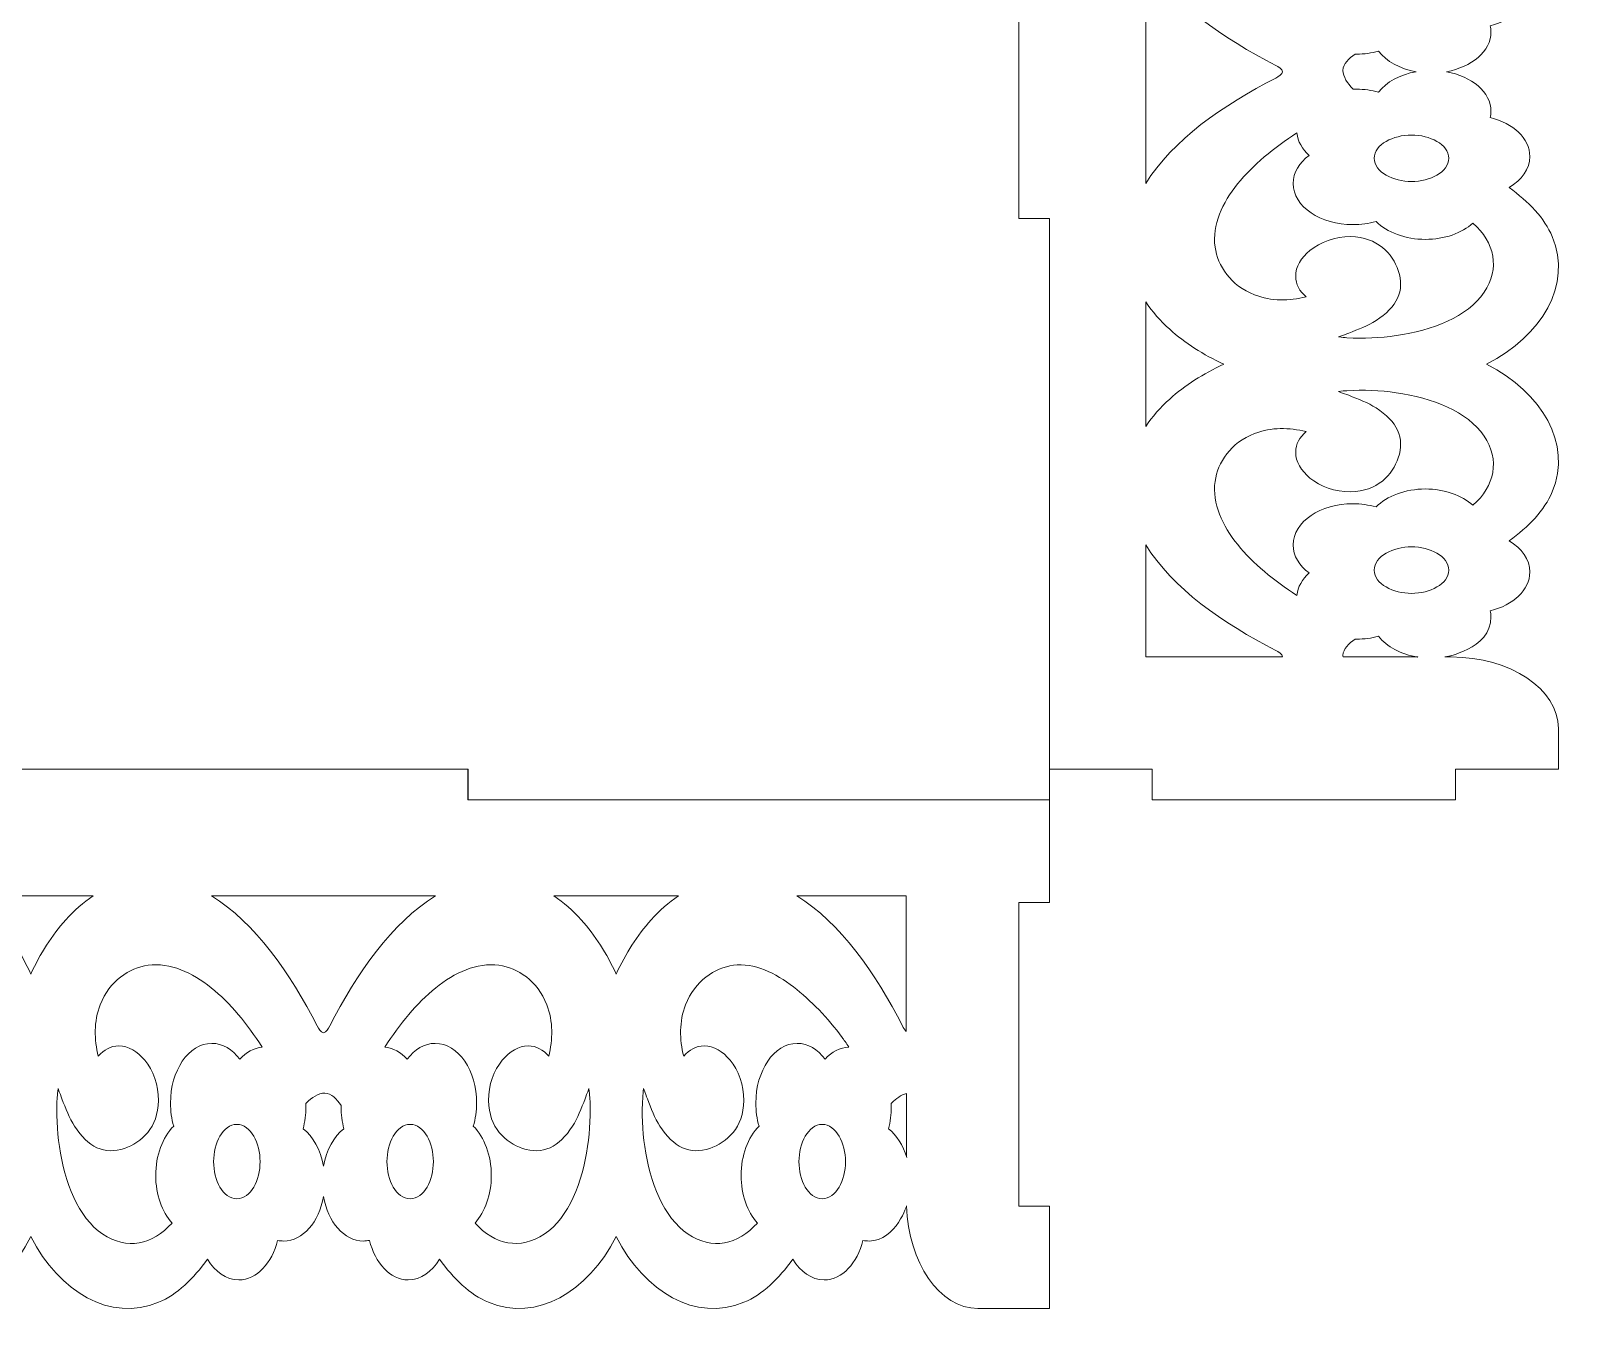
# Model space of a CAD drawing. Header units: centimetres. Extents: x -71 to 23, y -172 to -52.
# Drawn here: x 0.61 to 15.73, y -172.49 to -159.82 of the extents above; entities that cross this region are included whole.
import ezdxf

# ---------------------------------------------------------------- set-up
doc = ezdxf.new("R2010")
doc.units = ezdxf.units.CM
doc.header["$MEASUREMENT"] = 0
doc.layers.add('Layer 1', color=7, linetype='Continuous')

msp = doc.modelspace()

# ---------------------------------------------------------------- linework, layer by layer
at = {"layer": 'Layer 1', "lineweight": 9}
for points, knots in [([(-9.39984, -167.36314), (-9.39984, -167.36314), (-3.69886, -167.36314), (-3.69886, -167.36314), (-3.69886, -167.36314), (-3.69886, -167.36314), (-3.69886, -167.06314), (-3.69886, -167.06314), (-3.69886, -167.06314), (-3.69886, -167.06314), (4.89919, -167.06314), (4.89919, -167.06314), (4.89919, -167.06314), (4.89919, -167.06314), (4.89919, -167.36314), (4.89919, -167.36314), (4.89919, -167.36314), (4.89919, -167.36314), (10.59998, -167.36314), (10.59998, -167.36314), (10.59998, -167.36314), (10.59998, -167.36314), (10.60014, -167.36314), (10.60014, -167.36314), (10.60014, -167.36314), (10.60014, -167.36314), (10.60016, -167.16311), (10.60016, -167.16311), (10.60016, -167.16311), (10.60016, -167.16311), (10.60016, -167.12302), (10.60016, -167.12302), (10.60016, -167.12302), (10.60016, -167.12302), (10.60016, -167.06315), (10.60016, -167.06315), (10.60016, -167.06315), (10.60016, -167.06315), (10.60016, -161.66216), (10.60016, -161.66216), (10.60016, -161.66216), (10.60016, -161.66216), (10.30016, -161.66216), (10.30016, -161.66216), (10.30016, -161.66216), (10.30016, -161.66216), (10.30016, -153.06411), (10.30016, -153.06411), (10.30016, -153.06411), (10.30016, -153.06411), (10.60016, -153.06411), (10.60016, -153.06411), (10.60016, -153.06411), (10.60016, -153.06411), (10.60016, -147.66316), (10.60016, -147.66316), (10.60016, -147.66316), (10.60016, -147.66316), (10.60016, -147.60324), (10.60016, -147.60324), (10.60016, -147.60324), (10.60016, -147.60324), (10.60016, -147.5631), (10.60016, -147.5631), (10.60016, -147.5631), (10.60016, -147.5631), (10.60016, -147.36314), (10.60016, -147.36314), (10.60016, -147.36314), (10.60016, -147.36314), (10.59998, -147.36314), (10.59998, -147.36314), (10.59998, -147.36314), (10.59998, -147.36314), (4.89919, -147.36314), (4.89919, -147.36314), (4.89919, -147.36314), (4.89919, -147.36314), (4.89919, -147.66314), (4.89919, -147.66314), (4.89919, -147.66314), (4.89919, -147.66314), (-3.69886, -147.66314), (-3.69886, -147.66314), (-3.69886, -147.66314), (-3.69886, -147.66314), (-3.69886, -147.36314), (-3.69886, -147.36314), (-3.69886, -147.36314), (-3.69886, -147.36314), (-9.39984, -147.36314), (-9.39984, -147.36314), (-9.39984, -147.36314), (-9.39984, -147.36314), (-9.39984, -147.5631), (-9.39984, -147.5631), (-9.39984, -147.5631), (-9.39984, -147.5631), (-9.39984, -147.60323), (-9.39984, -147.60323), (-9.39984, -147.60323), (-9.39984, -147.60323), (-9.39984, -147.66316), (-9.39984, -147.66316), (-9.39984, -147.66316), (-9.39984, -147.66316), (-9.39984, -153.06411), (-9.39984, -153.06411), (-9.39984, -153.06411), (-9.39984, -153.06411), (-9.09984, -153.06411), (-9.09984, -153.06411), (-9.09984, -153.06411), (-9.09984, -153.06411), (-9.09984, -161.66216), (-9.09984, -161.66216), (-9.09984, -161.66216), (-9.09984, -161.66216), (-9.39984, -161.66216), (-9.39984, -161.66216), (-9.39984, -161.66216), (-9.39984, -161.66216), (-9.39984, -167.06315), (-9.39984, -167.06315), (-9.39984, -167.06315), (-9.39984, -167.06315), (-9.39984, -167.12303), (-9.39984, -167.12303), (-9.39984, -167.12303), (-9.39984, -167.12303), (-9.39984, -167.16311), (-9.39984, -167.16311), (-9.39984, -167.16311), (-9.39984, -167.16311), (-9.39984, -167.36314), (-9.39984, -167.36314)], [0, 0, 0, 0, 0.02857143, 0.02857143, 0.02857143, 0.02857143, 0.05714286, 0.05714286, 0.05714286, 0.05714286, 0.08571429, 0.08571429, 0.08571429, 0.08571429, 0.11428571, 0.11428571, 0.11428571, 0.11428571, 0.14285714, 0.14285714, 0.14285714, 0.14285714, 0.17142857, 0.17142857, 0.17142857, 0.17142857, 0.2, 0.2, 0.2, 0.2, 0.22857143, 0.22857143, 0.22857143, 0.22857143, 0.25714286, 0.25714286, 0.25714286, 0.25714286, 0.28571429, 0.28571429, 0.28571429, 0.28571429, 0.31428571, 0.31428571, 0.31428571, 0.31428571, 0.34285714, 0.34285714, 0.34285714, 0.34285714, 0.37142857, 0.37142857, 0.37142857, 0.37142857, 0.4, 0.4, 0.4, 0.4, 0.42857143, 0.42857143, 0.42857143, 0.42857143, 0.45714286, 0.45714286, 0.45714286, 0.45714286, 0.48571429, 0.48571429, 0.48571429, 0.48571429, 0.51428571, 0.51428571, 0.51428571, 0.51428571, 0.54285714, 0.54285714, 0.54285714, 0.54285714, 0.57142857, 0.57142857, 0.57142857, 0.57142857, 0.6, 0.6, 0.6, 0.6, 0.62857143, 0.62857143, 0.62857143, 0.62857143, 0.65714286, 0.65714286, 0.65714286, 0.65714286, 0.68571429, 0.68571429, 0.68571429, 0.68571429, 0.71428571, 0.71428571, 0.71428571, 0.71428571, 0.74285714, 0.74285714, 0.74285714, 0.74285714, 0.77142857, 0.77142857, 0.77142857, 0.77142857, 0.8, 0.8, 0.8, 0.8, 0.82857143, 0.82857143, 0.82857143, 0.82857143, 0.85714286, 0.85714286, 0.85714286, 0.85714286, 0.88571429, 0.88571429, 0.88571429, 0.88571429, 0.91428571, 0.91428571, 0.91428571, 0.91428571, 0.94285714, 0.94285714, 0.94285714, 0.94285714, 1, 1, 1, 1]), ([(11.60718, -167.06317), (11.60718, -167.06317), (11.60718, -167.36316), (11.60718, -167.36316), (11.60718, -167.36316), (11.60718, -167.36316), (14.58135, -167.36316), (14.58135, -167.36316), (14.58135, -167.36316), (14.58135, -167.36316), (14.58135, -167.06317), (14.58135, -167.06317), (14.58135, -167.06317), (14.58135, -167.06317), (15.59103, -167.06317), (15.59103, -167.06317), (15.59103, -167.06317), (15.59103, -167.06317), (15.59103, -166.66329), (15.59103, -166.66329), (15.59103, -166.66329), (15.59103, -166.27803), (15.1182, -165.96283), (14.54033, -165.96283), (14.54033, -165.96283), (14.54033, -165.96283), (14.47812, -165.96283), (14.47812, -165.96283), (14.47812, -165.96283), (14.4728, -165.96369), (14.92945, -165.89149), (14.92945, -165.56927), (14.92945, -165.56927), (14.92945, -165.54907), (14.92727, -165.52908), (14.92305, -165.50946), (14.92305, -165.50946), (15.14488, -165.45415), (15.31046, -165.30842), (15.31046, -165.12905), (15.31046, -165.12905), (15.31046, -165.00529), (15.23102, -164.89657), (15.10773, -164.82313), (15.10773, -164.82313), (15.29659, -164.68698), (15.45563, -164.52353), (15.52985, -164.3427), (15.52985, -164.3427), (15.72556, -163.86586), (15.4351, -163.37346), (14.88643, -163.09047), (14.88643, -163.09047), (15.43517, -162.80751), (15.72566, -162.31508), (15.52993, -161.83821), (15.52993, -161.83821), (15.4557, -161.65738), (15.29666, -161.49392), (15.1078, -161.35778), (15.1078, -161.35778), (15.23108, -161.28434), (15.31052, -161.17562), (15.31052, -161.05186), (15.31052, -161.05186), (15.31052, -160.87249), (15.14493, -160.72676), (14.92311, -160.67146), (14.92311, -160.67146), (14.92733, -160.65183), (14.9295, -160.63184), (14.9295, -160.61164), (14.9295, -160.61164), (14.9295, -160.41944), (14.73942, -160.26589), (14.49375, -160.22078), (14.49375, -160.22078), (14.73939, -160.17566), (14.92945, -160.02212), (14.92945, -159.82993), (14.92945, -159.82993), (14.92945, -159.80973), (14.92727, -159.78975), (14.92305, -159.77012), (14.92305, -159.77012), (15.14488, -159.7148), (15.31046, -159.56909), (15.31046, -159.38971), (15.31046, -159.38971), (15.31046, -159.26595), (15.23102, -159.15723), (15.10774, -159.08379), (15.10774, -159.08379), (15.2966, -158.94765), (15.45563, -158.7842), (15.52985, -158.60337), (15.52985, -158.60337), (15.72556, -158.12652), (15.4351, -157.63412), (14.88643, -157.35114), (14.88643, -157.35114), (15.43516, -157.06818), (15.72566, -156.57574), (15.52993, -156.09888), (15.52993, -156.09888), (15.4557, -155.91805), (15.29666, -155.75459), (15.1078, -155.61844), (15.1078, -155.61844), (15.23108, -155.545), (15.31052, -155.43629), (15.31052, -155.31253), (15.31052, -155.31253), (15.31052, -155.13315), (15.14493, -154.98743), (14.92311, -154.93213), (14.92311, -154.93213), (14.92733, -154.9125), (14.9295, -154.8925), (14.9295, -154.8723), (14.9295, -154.8723), (14.9295, -154.68011), (14.73942, -154.52656), (14.49375, -154.48144), (14.49375, -154.48144), (14.73939, -154.43632), (14.92945, -154.28279), (14.92945, -154.0906), (14.92945, -154.0906), (14.92945, -154.0704), (14.92727, -154.05042), (14.92305, -154.03078), (14.92305, -154.03078), (15.14488, -153.97547), (15.31046, -153.82975), (15.31046, -153.65038), (15.31046, -153.65038), (15.31046, -153.52662), (15.23102, -153.4179), (15.10774, -153.34446), (15.10774, -153.34446), (15.2966, -153.20831), (15.45563, -153.04486), (15.52985, -152.86403), (15.52985, -152.86403), (15.72556, -152.38719), (15.4351, -151.89479), (14.88643, -151.61181), (14.88643, -151.61181), (15.43516, -151.32884), (15.72566, -150.8364), (15.52993, -150.35955), (15.52993, -150.35955), (15.4557, -150.17871), (15.29666, -150.01526), (15.1078, -149.87911), (15.1078, -149.87911), (15.23108, -149.80567), (15.31052, -149.69696), (15.31052, -149.5732), (15.31052, -149.5732), (15.31052, -149.39382), (15.14493, -149.2481), (14.92311, -149.1928), (14.92311, -149.1928), (14.92733, -149.17316), (14.9295, -149.15317), (14.9295, -149.13296), (14.9295, -149.13296), (14.9295, -148.86228), (14.55642, -148.75571), (14.58396, -148.76427), (14.58396, -148.76427), (15.14183, -148.74889), (15.59103, -148.43992), (15.59103, -148.06441), (15.59103, -148.06441), (15.59103, -148.06441), (15.59103, -147.88784), (15.59103, -147.88784), (15.59103, -147.88784), (15.59103, -147.88784), (15.59103, -147.66316), (15.59103, -147.66316), (15.59103, -147.66316), (15.59103, -147.66316), (14.58782, -147.66316), (14.58782, -147.66316), (14.58782, -147.66316), (14.58782, -147.66316), (14.58782, -147.36314), (14.58782, -147.36314), (14.58782, -147.36314), (14.58782, -147.36314), (11.60718, -147.36314), (11.60718, -147.36314), (11.60718, -147.36314), (11.60718, -147.36314), (11.60718, -147.66316), (11.60718, -147.66316), (11.60718, -147.66316), (11.60718, -147.66316), (10.82012, -147.66316), (10.82012, -147.66316), (10.82012, -147.66316), (10.82012, -147.66316), (10.79177, -147.66316), (10.79177, -147.66316), (10.79177, -147.66316), (10.79177, -147.66316), (10.60016, -147.66316), (10.60016, -147.66316), (10.60016, -147.66316), (10.60016, -147.66316), (10.60016, -153.06411), (10.60016, -153.06411), (10.60016, -153.06411), (10.60016, -153.06411), (10.30016, -153.06411), (10.30016, -153.06411), (10.30016, -153.06411), (10.30016, -153.06411), (10.30016, -161.66216), (10.30016, -161.66216), (10.30016, -161.66216), (10.30016, -161.66216), (10.60016, -161.66216), (10.60016, -161.66216), (10.60016, -161.66216), (10.60016, -161.66216), (10.60016, -167.06317), (10.60016, -167.06317), (10.60016, -167.06317), (10.60016, -167.06317), (10.79177, -167.06317), (10.79177, -167.06317), (10.79177, -167.06317), (10.79177, -167.06317), (10.82012, -167.06317), (10.82012, -167.06317), (10.82012, -167.06317), (10.82012, -167.06317), (11.60071, -167.06317), (11.60071, -167.06317), (11.60071, -167.06317), (11.60071, -167.06317), (11.60071, -167.06317), (11.60071, -167.06317), (11.60071, -167.06317), (11.60071, -167.06317), (11.60718, -167.06317), (11.60718, -167.06317)], [0, 0, 0, 0, 0.015625, 0.015625, 0.015625, 0.015625, 0.03125, 0.03125, 0.03125, 0.03125, 0.046875, 0.046875, 0.046875, 0.046875, 0.0625, 0.0625, 0.0625, 0.0625, 0.078125, 0.078125, 0.078125, 0.078125, 0.09375, 0.09375, 0.09375, 0.09375, 0.109375, 0.109375, 0.109375, 0.109375, 0.125, 0.125, 0.125, 0.125, 0.140625, 0.140625, 0.140625, 0.140625, 0.15625, 0.15625, 0.15625, 0.15625, 0.171875, 0.171875, 0.171875, 0.171875, 0.1875, 0.1875, 0.1875, 0.1875, 0.203125, 0.203125, 0.203125, 0.203125, 0.21875, 0.21875, 0.21875, 0.21875, 0.234375, 0.234375, 0.234375, 0.234375, 0.25, 0.25, 0.25, 0.25, 0.265625, 0.265625, 0.265625, 0.265625, 0.28125, 0.28125, 0.28125, 0.28125, 0.296875, 0.296875, 0.296875, 0.296875, 0.3125, 0.3125, 0.3125, 0.3125, 0.328125, 0.328125, 0.328125, 0.328125, 0.34375, 0.34375, 0.34375, 0.34375, 0.359375, 0.359375, 0.359375, 0.359375, 0.375, 0.375, 0.375, 0.375, 0.390625, 0.390625, 0.390625, 0.390625, 0.40625, 0.40625, 0.40625, 0.40625, 0.421875, 0.421875, 0.421875, 0.421875, 0.4375, 0.4375, 0.4375, 0.4375, 0.453125, 0.453125, 0.453125, 0.453125, 0.46875, 0.46875, 0.46875, 0.46875, 0.484375, 0.484375, 0.484375, 0.484375, 0.5, 0.5, 0.5, 0.5, 0.515625, 0.515625, 0.515625, 0.515625, 0.53125, 0.53125, 0.53125, 0.53125, 0.546875, 0.546875, 0.546875, 0.546875, 0.5625, 0.5625, 0.5625, 0.5625, 0.578125, 0.578125, 0.578125, 0.578125, 0.59375, 0.59375, 0.59375, 0.59375, 0.609375, 0.609375, 0.609375, 0.609375, 0.625, 0.625, 0.625, 0.625, 0.640625, 0.640625, 0.640625, 0.640625, 0.65625, 0.65625, 0.65625, 0.65625, 0.671875, 0.671875, 0.671875, 0.671875, 0.6875, 0.6875, 0.6875, 0.6875, 0.703125, 0.703125, 0.703125, 0.703125, 0.71875, 0.71875, 0.71875, 0.71875, 0.734375, 0.734375, 0.734375, 0.734375, 0.75, 0.75, 0.75, 0.75, 0.765625, 0.765625, 0.765625, 0.765625, 0.78125, 0.78125, 0.78125, 0.78125, 0.796875, 0.796875, 0.796875, 0.796875, 0.8125, 0.8125, 0.8125, 0.8125, 0.828125, 0.828125, 0.828125, 0.828125, 0.84375, 0.84375, 0.84375, 0.84375, 0.859375, 0.859375, 0.859375, 0.859375, 0.875, 0.875, 0.875, 0.875, 0.890625, 0.890625, 0.890625, 0.890625, 0.90625, 0.90625, 0.90625, 0.90625, 0.921875, 0.921875, 0.921875, 0.921875, 0.9375, 0.9375, 0.9375, 0.9375, 0.953125, 0.953125, 0.953125, 0.953125, 0.96875, 0.96875, 0.96875, 0.96875, 1, 1, 1, 1]), ([(11.54457, -159.12287), (11.54457, -159.12287), (11.54457, -161.31884), (11.54457, -161.31884), (11.54457, -161.31884), (11.80418, -160.89405), (12.30472, -160.54628), (12.81984, -160.28294), (12.81984, -160.28294), (12.84573, -160.26971), (12.88272, -160.2461), (12.88714, -160.22102), (12.88714, -160.22102), (12.88312, -160.19576), (12.84571, -160.1719), (12.81976, -160.15864), (12.81976, -160.15864), (12.30469, -159.89534), (11.80419, -159.5476), (11.54457, -159.12287)], [0, 0, 0, 0, 0.16666667, 0.16666667, 0.16666667, 0.16666667, 0.33333333, 0.33333333, 0.33333333, 0.33333333, 0.5, 0.5, 0.5, 0.5, 0.66666667, 0.66666667, 0.66666667, 0.66666667, 1, 1, 1, 1]), ([(14.19454, -160.2208), (14.03785, -160.24958), (13.90377, -160.32246), (13.82722, -160.42135), (13.82722, -160.42135), (13.75925, -160.40279), (13.6862, -160.39299), (13.61177, -160.39299), (13.61177, -160.39299), (13.60059, -160.39299), (13.58942, -160.39321), (13.57828, -160.39365), (13.57828, -160.39365), (13.57667, -160.39201), (13.57508, -160.39036), (13.57347, -160.38871), (13.57347, -160.38871), (13.52451, -160.3377), (13.47722, -160.27138), (13.47863, -160.20774), (13.47863, -160.20774), (13.48005, -160.1437), (13.53594, -160.09031), (13.59876, -160.04849), (13.59876, -160.04849), (13.60306, -160.04855), (13.60738, -160.04859), (13.6117, -160.04859), (13.6117, -160.04859), (13.68613, -160.04859), (13.75918, -160.03879), (13.82714, -160.02023), (13.82714, -160.02023), (13.90372, -160.11914), (14.03782, -160.19202), (14.19454, -160.2208)], [0, 0, 0, 0, 0.1, 0.1, 0.1, 0.1, 0.2, 0.2, 0.2, 0.2, 0.3, 0.3, 0.3, 0.3, 0.4, 0.4, 0.4, 0.4, 0.5, 0.5, 0.5, 0.5, 0.6, 0.6, 0.6, 0.6, 0.7, 0.7, 0.7, 0.7, 0.8, 0.8, 0.8, 0.8, 1, 1, 1, 1]), ([(13.0275, -160.82212), (13.0347, -160.90467), (13.07773, -160.98049), (13.14597, -161.0423), (13.14597, -161.0423), (13.04956, -161.11413), (12.99023, -161.21037), (12.99023, -161.3169), (12.99023, -161.3169), (12.99023, -161.54674), (13.26196, -161.7213), (13.57562, -161.7213), (13.57562, -161.7213), (13.65415, -161.7213), (13.73125, -161.71044), (13.80259, -161.68975), (13.80259, -161.68975), (13.9101, -161.79816), (14.09107, -161.86616), (14.28648, -161.86616), (14.28648, -161.86616), (14.47251, -161.86616), (14.64434, -161.80468), (14.75304, -161.70623), (14.75304, -161.70623), (14.96628, -161.89681), (15.01994, -162.15061), (14.86161, -162.38533), (14.86161, -162.38533), (14.69794, -162.62797), (14.35472, -162.75883), (14.00056, -162.8103), (14.00056, -162.8103), (13.84485, -162.83293), (13.67583, -162.84184), (13.51745, -162.83066), (13.51745, -162.83066), (13.49887, -162.82935), (13.46815, -162.82649), (13.43459, -162.8222), (13.43459, -162.8222), (13.4756, -162.80671), (13.5141, -162.79292), (13.53484, -162.78502), (13.53484, -162.78502), (13.62633, -162.75016), (13.72464, -162.71139), (13.80252, -162.66203), (13.80252, -162.66203), (14.00849, -162.53148), (14.08706, -162.36867), (14.02064, -162.17278), (14.02064, -162.17278), (13.9636, -162.00453), (13.81736, -161.84295), (13.55223, -161.8391), (13.55223, -161.8391), (13.39956, -161.83688), (13.25457, -161.893), (13.15497, -161.97397), (13.15497, -161.97397), (13.06923, -162.04366), (13.01383, -162.13403), (13.01471, -162.22802), (13.01471, -162.22802), (13.01545, -162.30829), (13.05403, -162.37497), (13.11623, -162.42859), (13.11623, -162.42859), (12.95215, -162.46978), (12.77682, -162.47399), (12.61116, -162.40979), (12.61116, -162.40979), (12.37602, -162.31866), (12.25031, -162.12558), (12.22439, -161.94081), (12.22439, -161.94081), (12.19405, -161.72459), (12.29624, -161.50714), (12.44497, -161.32204), (12.44497, -161.32204), (12.59476, -161.13562), (12.80028, -160.96832), (13.0275, -160.82212)], [0, 0, 0, 0, 0.04545455, 0.04545455, 0.04545455, 0.04545455, 0.09090909, 0.09090909, 0.09090909, 0.09090909, 0.13636364, 0.13636364, 0.13636364, 0.13636364, 0.18181818, 0.18181818, 0.18181818, 0.18181818, 0.22727273, 0.22727273, 0.22727273, 0.22727273, 0.27272727, 0.27272727, 0.27272727, 0.27272727, 0.31818182, 0.31818182, 0.31818182, 0.31818182, 0.36363636, 0.36363636, 0.36363636, 0.36363636, 0.40909091, 0.40909091, 0.40909091, 0.40909091, 0.45454545, 0.45454545, 0.45454545, 0.45454545, 0.5, 0.5, 0.5, 0.5, 0.54545455, 0.54545455, 0.54545455, 0.54545455, 0.59090909, 0.59090909, 0.59090909, 0.59090909, 0.63636364, 0.63636364, 0.63636364, 0.63636364, 0.68181818, 0.68181818, 0.68181818, 0.68181818, 0.72727273, 0.72727273, 0.72727273, 0.72727273, 0.77272727, 0.77272727, 0.77272727, 0.77272727, 0.81818182, 0.81818182, 0.81818182, 0.81818182, 0.86363636, 0.86363636, 0.86363636, 0.86363636, 0.90909091, 0.90909091, 0.90909091, 0.90909091, 1, 1, 1, 1]), ([(13.78562, -161.07034), (13.78562, -160.93246), (13.97166, -160.84255), (14.15061, -160.84255), (14.15061, -160.84255), (14.32959, -160.84255), (14.51556, -160.93244), (14.51556, -161.07034), (14.51556, -161.07034), (14.51556, -161.2083), (14.32969, -161.29821), (14.15061, -161.29821), (14.15061, -161.29821), (13.97159, -161.29821), (13.78562, -161.20829), (13.78562, -161.07034)], [0, 0, 0, 0, 0.2, 0.2, 0.2, 0.2, 0.4, 0.4, 0.4, 0.4, 0.6, 0.6, 0.6, 0.6, 1, 1, 1, 1]), ([(11.54457, -162.47968), (11.54457, -162.47968), (11.54457, -163.7011), (11.54457, -163.7011), (11.54457, -163.7011), (11.60823, -163.60571), (11.68733, -163.51579), (11.77956, -163.43256), (11.77956, -163.43256), (11.92949, -163.29726), (12.10945, -163.18269), (12.31035, -163.09044), (12.31035, -163.09044), (12.10949, -162.99818), (11.92955, -162.88365), (11.77966, -162.74836), (11.77966, -162.74836), (11.68738, -162.66509), (11.60825, -162.57512), (11.54457, -162.47968)], [0, 0, 0, 0, 0.16666667, 0.16666667, 0.16666667, 0.16666667, 0.33333333, 0.33333333, 0.33333333, 0.33333333, 0.5, 0.5, 0.5, 0.5, 0.66666667, 0.66666667, 0.66666667, 0.66666667, 1, 1, 1, 1]), ([(13.1459, -165.13861), (13.07766, -165.20042), (13.03463, -165.27623), (13.02741, -165.35877), (13.02741, -165.35877), (12.80069, -165.21291), (12.59567, -165.04608), (12.44598, -164.86021), (12.44598, -164.86021), (12.29664, -164.6748), (12.1939, -164.45684), (12.22431, -164.2401), (12.22431, -164.2401), (12.25022, -164.05534), (12.37594, -163.86225), (12.61108, -163.77112), (12.61108, -163.77112), (12.77674, -163.70692), (12.95206, -163.71113), (13.11615, -163.75232), (13.11615, -163.75232), (13.05396, -163.80594), (13.01538, -163.87261), (13.01462, -163.95289), (13.01462, -163.95289), (13.01374, -164.04689), (13.06915, -164.13725), (13.15492, -164.20696), (13.15492, -164.20696), (13.25452, -164.28792), (13.39951, -164.34404), (13.55218, -164.34182), (13.55218, -164.34182), (13.81731, -164.33796), (13.96353, -164.17637), (14.02058, -164.00813), (14.02058, -164.00813), (14.08698, -163.81224), (14.00842, -163.64945), (13.80246, -163.51889), (13.80246, -163.51889), (13.72458, -163.46952), (13.62625, -163.43075), (13.53476, -163.39588), (13.53476, -163.39588), (13.51402, -163.38799), (13.47553, -163.3742), (13.43453, -163.35871), (13.43453, -163.35871), (13.46809, -163.35442), (13.4988, -163.35156), (13.5174, -163.35024), (13.5174, -163.35024), (13.67575, -163.33906), (13.84477, -163.34796), (14.00048, -163.37059), (14.00048, -163.37059), (14.35467, -163.42206), (14.69785, -163.55292), (14.86153, -163.79558), (14.86153, -163.79558), (15.01987, -164.03031), (14.96621, -164.28411), (14.75296, -164.47468), (14.75296, -164.47468), (14.64425, -164.37623), (14.47242, -164.31476), (14.28639, -164.31476), (14.28639, -164.31476), (14.09099, -164.31476), (13.91003, -164.38276), (13.80251, -164.49117), (13.80251, -164.49117), (13.73118, -164.47047), (13.65409, -164.45962), (13.57555, -164.45962), (13.57555, -164.45962), (13.2619, -164.45962), (12.99016, -164.63418), (12.99016, -164.86401), (12.99016, -164.86401), (12.99016, -164.97054), (13.0495, -165.06678), (13.1459, -165.13861)], [0, 0, 0, 0, 0.04545455, 0.04545455, 0.04545455, 0.04545455, 0.09090909, 0.09090909, 0.09090909, 0.09090909, 0.13636364, 0.13636364, 0.13636364, 0.13636364, 0.18181818, 0.18181818, 0.18181818, 0.18181818, 0.22727273, 0.22727273, 0.22727273, 0.22727273, 0.27272727, 0.27272727, 0.27272727, 0.27272727, 0.31818182, 0.31818182, 0.31818182, 0.31818182, 0.36363636, 0.36363636, 0.36363636, 0.36363636, 0.40909091, 0.40909091, 0.40909091, 0.40909091, 0.45454545, 0.45454545, 0.45454545, 0.45454545, 0.5, 0.5, 0.5, 0.5, 0.54545455, 0.54545455, 0.54545455, 0.54545455, 0.59090909, 0.59090909, 0.59090909, 0.59090909, 0.63636364, 0.63636364, 0.63636364, 0.63636364, 0.68181818, 0.68181818, 0.68181818, 0.68181818, 0.72727273, 0.72727273, 0.72727273, 0.72727273, 0.77272727, 0.77272727, 0.77272727, 0.77272727, 0.81818182, 0.81818182, 0.81818182, 0.81818182, 0.86363636, 0.86363636, 0.86363636, 0.86363636, 0.90909091, 0.90909091, 0.90909091, 0.90909091, 1, 1, 1, 1]), ([(11.54457, -164.86221), (11.54457, -164.86221), (11.54457, -165.96035), (11.54457, -165.96035), (11.54457, -165.96035), (11.54457, -165.96035), (12.88714, -165.96035), (12.88714, -165.96035), (12.88714, -165.96035), (12.88312, -165.93509), (12.84571, -165.91123), (12.81976, -165.89797), (12.81976, -165.89797), (12.30469, -165.63467), (11.80419, -165.28693), (11.54457, -164.86221)], [0, 0, 0, 0, 0.2, 0.2, 0.2, 0.2, 0.4, 0.4, 0.4, 0.4, 0.6, 0.6, 0.6, 0.6, 1, 1, 1, 1]), ([(14.15056, -164.88269), (14.32963, -164.88269), (14.51548, -164.97265), (14.51548, -165.11057), (14.51548, -165.11057), (14.51548, -165.24848), (14.32958, -165.33837), (14.15056, -165.33837), (14.15056, -165.33837), (13.97158, -165.33837), (13.78556, -165.24848), (13.78556, -165.11057), (13.78556, -165.11057), (13.78556, -164.97263), (13.97153, -164.88269), (14.15056, -164.88269)], [0, 0, 0, 0, 0.2, 0.2, 0.2, 0.2, 0.4, 0.4, 0.4, 0.4, 0.6, 0.6, 0.6, 0.6, 1, 1, 1, 1]), ([(13.47925, -165.96283), (13.47925, -165.96283), (14.21007, -165.96283), (14.21007, -165.96283), (14.21007, -165.96283), (14.21007, -165.96283), (14.2121, -165.96316), (14.2121, -165.96316), (14.2121, -165.96316), (14.04786, -165.93675), (13.90655, -165.86215), (13.82714, -165.75957), (13.82714, -165.75957), (13.75918, -165.77813), (13.68613, -165.78792), (13.6117, -165.78792), (13.6117, -165.78792), (13.60738, -165.78792), (13.60306, -165.78789), (13.59876, -165.78783), (13.59876, -165.78783), (13.53595, -165.82965), (13.48004, -165.88303), (13.47863, -165.94707), (13.47863, -165.94707), (13.47846, -165.95232), (13.47871, -165.95758), (13.47925, -165.96283)], [0, 0, 0, 0, 0.125, 0.125, 0.125, 0.125, 0.25, 0.25, 0.25, 0.25, 0.375, 0.375, 0.375, 0.375, 0.5, 0.5, 0.5, 0.5, 0.625, 0.625, 0.625, 0.625, 0.75, 0.75, 0.75, 0.75, 1, 1, 1, 1]), ([(-9.39984, -172.35401), (-9.39984, -172.35401), (-9.39984, -171.34433), (-9.39984, -171.34433), (-9.39984, -171.34433), (-9.39984, -171.34433), (-9.09985, -171.34433), (-9.09985, -171.34433), (-9.09985, -171.34433), (-9.09985, -171.34433), (-9.09985, -168.36369), (-9.09985, -168.36369), (-9.09985, -168.36369), (-9.09985, -168.36369), (-9.39984, -168.36369), (-9.39984, -168.36369), (-9.39984, -168.36369), (-9.39984, -168.36369), (-9.39984, -167.5831), (-9.39984, -167.5831), (-9.39984, -167.5831), (-9.39984, -167.5831), (-9.39984, -167.55475), (-9.39984, -167.55475), (-9.39984, -167.55475), (-9.39984, -167.55475), (-9.39984, -167.36314), (-9.39984, -167.36314), (-9.39984, -167.36314), (-9.39984, -167.36314), (-3.69886, -167.36314), (-3.69886, -167.36314), (-3.69886, -167.36314), (-3.69886, -167.36314), (-3.69886, -167.06314), (-3.69886, -167.06314), (-3.69886, -167.06314), (-3.69886, -167.06314), (4.89962, -167.06314), (4.89962, -167.06314), (4.89962, -167.06314), (4.89962, -167.06314), (4.89962, -167.36314), (4.89962, -167.36314), (4.89962, -167.36314), (4.89962, -167.36314), (10.60042, -167.36314), (10.60042, -167.36314), (10.60042, -167.36314), (10.60042, -167.36314), (10.60042, -167.55475), (10.60042, -167.55475), (10.60042, -167.55475), (10.60042, -167.55475), (10.60042, -167.5831), (10.60042, -167.5831), (10.60042, -167.5831), (10.60042, -167.5831), (10.60042, -168.37016), (10.60042, -168.37016), (10.60042, -168.37016), (10.60042, -168.37016), (10.30058, -168.37016), (10.30058, -168.37016), (10.30058, -168.37016), (10.30058, -168.37016), (10.30058, -171.3508), (10.30058, -171.3508), (10.30058, -171.3508), (10.30058, -171.3508), (10.60042, -171.3508), (10.60042, -171.3508), (10.60042, -171.3508), (10.60042, -171.3508), (10.60042, -172.35401), (10.60042, -172.35401), (10.60042, -172.35401), (10.60042, -172.35401), (10.07652, -172.35401), (10.07652, -172.35401), (10.07652, -172.35401), (10.07652, -172.35401), (9.89995, -172.35401), (9.89995, -172.35401), (9.89995, -172.35401), (9.52444, -172.35401), (9.21547, -171.90481), (9.20009, -171.34694), (9.20009, -171.34694), (9.20865, -171.3194), (9.10208, -171.69248), (8.8314, -171.69248), (8.8314, -171.69248), (8.81119, -171.69248), (8.7912, -171.69031), (8.77156, -171.68609), (8.77156, -171.68609), (8.71626, -171.90791), (8.57054, -172.0735), (8.39116, -172.0735), (8.39116, -172.0735), (8.2674, -172.0735), (8.15869, -171.99406), (8.08525, -171.87078), (8.08525, -171.87078), (7.9491, -172.05964), (7.78565, -172.21868), (7.60481, -172.29291), (7.60481, -172.29291), (7.12796, -172.48864), (6.63552, -172.19814), (6.35255, -171.64941), (6.35255, -171.64941), (6.06957, -172.19808), (5.57717, -172.48854), (5.10033, -172.29283), (5.10033, -172.29283), (4.9195, -172.21861), (4.75605, -172.05958), (4.6199, -171.87072), (4.6199, -171.87072), (4.54646, -171.994), (4.43774, -172.07344), (4.31398, -172.07344), (4.31398, -172.07344), (4.13461, -172.07344), (3.98889, -171.90786), (3.93358, -171.68603), (3.93358, -171.68603), (3.91394, -171.69025), (3.89396, -171.69243), (3.87376, -171.69243), (3.87376, -171.69243), (3.68157, -171.69243), (3.52804, -171.50237), (3.48292, -171.25673), (3.48292, -171.25673), (3.4378, -171.5024), (3.28425, -171.69248), (3.09206, -171.69248), (3.09206, -171.69248), (3.07186, -171.69248), (3.05186, -171.69031), (3.03223, -171.68609), (3.03223, -171.68609), (2.97693, -171.90791), (2.83121, -172.0735), (2.65183, -172.0735), (2.65183, -172.0735), (2.52807, -172.0735), (2.41936, -171.99406), (2.34592, -171.87078), (2.34592, -171.87078), (2.20977, -172.05964), (2.04631, -172.21868), (1.86548, -172.29291), (1.86548, -172.29291), (1.38862, -172.48864), (0.89618, -172.19814), (0.61322, -171.64941), (0.61322, -171.64941), (0.33024, -172.19808), (-0.16216, -172.48854), (-0.63901, -172.29283), (-0.63901, -172.29283), (-0.81984, -172.21861), (-0.98329, -172.05958), (-1.11943, -171.87072), (-1.11943, -171.87072), (-1.19287, -171.994), (-1.30159, -172.07344), (-1.42535, -172.07344), (-1.42535, -172.07344), (-1.60473, -172.07344), (-1.75044, -171.90786), (-1.80576, -171.68603), (-1.80576, -171.68603), (-1.82539, -171.69025), (-1.84537, -171.69243), (-1.86557, -171.69243), (-1.86557, -171.69243), (-2.05776, -171.69243), (-2.2113, -171.50237), (-2.25642, -171.25673), (-2.25642, -171.25673), (-2.30153, -171.5024), (-2.45508, -171.69248), (-2.64728, -171.69248), (-2.64728, -171.69248), (-2.66748, -171.69248), (-2.68747, -171.69031), (-2.7071, -171.68609), (-2.7071, -171.68609), (-2.7624, -171.90791), (-2.90813, -172.0735), (-3.0875, -172.0735), (-3.0875, -172.0735), (-3.21126, -172.0735), (-3.31998, -171.99406), (-3.39342, -171.87078), (-3.39342, -171.87078), (-3.52956, -172.05964), (-3.69302, -172.21868), (-3.87385, -172.29291), (-3.87385, -172.29291), (-4.35072, -172.48864), (-4.84315, -172.19815), (-5.12611, -171.64941), (-5.12611, -171.64941), (-5.4091, -172.19808), (-5.9015, -172.48854), (-6.37834, -172.29283), (-6.37834, -172.29283), (-6.55917, -172.21861), (-6.72262, -172.05957), (-6.85877, -171.87071), (-6.85877, -171.87071), (-6.93221, -171.994), (-7.04093, -172.07344), (-7.16469, -172.07344), (-7.16469, -172.07344), (-7.34406, -172.07344), (-7.48979, -171.90786), (-7.5451, -171.68603), (-7.5451, -171.68603), (-7.56472, -171.69025), (-7.58471, -171.69243), (-7.60491, -171.69243), (-7.60491, -171.69243), (-7.92713, -171.69243), (-7.99933, -171.23578), (-7.99847, -171.2411), (-7.99847, -171.2411), (-7.99847, -171.2411), (-7.99847, -171.30331), (-7.99847, -171.30331), (-7.99847, -171.30331), (-7.99847, -171.88119), (-8.31368, -172.35401), (-8.69893, -172.35401), (-8.69893, -172.35401), (-8.69893, -172.35401), (-9.39984, -172.35401), (-9.39984, -172.35401)], [0, 0, 0, 0, 0.01612903, 0.01612903, 0.01612903, 0.01612903, 0.03225806, 0.03225806, 0.03225806, 0.03225806, 0.0483871, 0.0483871, 0.0483871, 0.0483871, 0.06451613, 0.06451613, 0.06451613, 0.06451613, 0.08064516, 0.08064516, 0.08064516, 0.08064516, 0.09677419, 0.09677419, 0.09677419, 0.09677419, 0.11290323, 0.11290323, 0.11290323, 0.11290323, 0.12903226, 0.12903226, 0.12903226, 0.12903226, 0.14516129, 0.14516129, 0.14516129, 0.14516129, 0.16129032, 0.16129032, 0.16129032, 0.16129032, 0.17741935, 0.17741935, 0.17741935, 0.17741935, 0.19354839, 0.19354839, 0.19354839, 0.19354839, 0.20967742, 0.20967742, 0.20967742, 0.20967742, 0.22580645, 0.22580645, 0.22580645, 0.22580645, 0.24193548, 0.24193548, 0.24193548, 0.24193548, 0.25806452, 0.25806452, 0.25806452, 0.25806452, 0.27419355, 0.27419355, 0.27419355, 0.27419355, 0.29032258, 0.29032258, 0.29032258, 0.29032258, 0.30645161, 0.30645161, 0.30645161, 0.30645161, 0.32258065, 0.32258065, 0.32258065, 0.32258065, 0.33870968, 0.33870968, 0.33870968, 0.33870968, 0.35483871, 0.35483871, 0.35483871, 0.35483871, 0.37096774, 0.37096774, 0.37096774, 0.37096774, 0.38709677, 0.38709677, 0.38709677, 0.38709677, 0.40322581, 0.40322581, 0.40322581, 0.40322581, 0.41935484, 0.41935484, 0.41935484, 0.41935484, 0.43548387, 0.43548387, 0.43548387, 0.43548387, 0.4516129, 0.4516129, 0.4516129, 0.4516129, 0.46774194, 0.46774194, 0.46774194, 0.46774194, 0.48387097, 0.48387097, 0.48387097, 0.48387097, 0.5, 0.5, 0.5, 0.5, 0.51612903, 0.51612903, 0.51612903, 0.51612903, 0.53225806, 0.53225806, 0.53225806, 0.53225806, 0.5483871, 0.5483871, 0.5483871, 0.5483871, 0.56451613, 0.56451613, 0.56451613, 0.56451613, 0.58064516, 0.58064516, 0.58064516, 0.58064516, 0.59677419, 0.59677419, 0.59677419, 0.59677419, 0.61290323, 0.61290323, 0.61290323, 0.61290323, 0.62903226, 0.62903226, 0.62903226, 0.62903226, 0.64516129, 0.64516129, 0.64516129, 0.64516129, 0.66129032, 0.66129032, 0.66129032, 0.66129032, 0.67741935, 0.67741935, 0.67741935, 0.67741935, 0.69354839, 0.69354839, 0.69354839, 0.69354839, 0.70967742, 0.70967742, 0.70967742, 0.70967742, 0.72580645, 0.72580645, 0.72580645, 0.72580645, 0.74193548, 0.74193548, 0.74193548, 0.74193548, 0.75806452, 0.75806452, 0.75806452, 0.75806452, 0.77419355, 0.77419355, 0.77419355, 0.77419355, 0.79032258, 0.79032258, 0.79032258, 0.79032258, 0.80645161, 0.80645161, 0.80645161, 0.80645161, 0.82258065, 0.82258065, 0.82258065, 0.82258065, 0.83870968, 0.83870968, 0.83870968, 0.83870968, 0.85483871, 0.85483871, 0.85483871, 0.85483871, 0.87096774, 0.87096774, 0.87096774, 0.87096774, 0.88709677, 0.88709677, 0.88709677, 0.88709677, 0.90322581, 0.90322581, 0.90322581, 0.90322581, 0.91935484, 0.91935484, 0.91935484, 0.91935484, 0.93548387, 0.93548387, 0.93548387, 0.93548387, 0.9516129, 0.9516129, 0.9516129, 0.9516129, 0.96774194, 0.96774194, 0.96774194, 0.96774194, 1, 1, 1, 1]), ([(1.22401, -168.30755), (1.22401, -168.30755), (0.0026, -168.30755), (0.0026, -168.30755), (0.0026, -168.30755), (0.09798, -168.37122), (0.18791, -168.45031), (0.27114, -168.54254), (0.27114, -168.54254), (0.40644, -168.69247), (0.52101, -168.87243), (0.61325, -169.07333), (0.61325, -169.07333), (0.70551, -168.87247), (0.82006, -168.69253), (0.95534, -168.54264), (0.95534, -168.54264), (1.03861, -168.45036), (1.12858, -168.37123), (1.22401, -168.30755)], [0, 0, 0, 0, 0.16666667, 0.16666667, 0.16666667, 0.16666667, 0.33333333, 0.33333333, 0.33333333, 0.33333333, 0.5, 0.5, 0.5, 0.5, 0.66666667, 0.66666667, 0.66666667, 0.66666667, 1, 1, 1, 1]), ([(4.58083, -168.30755), (4.58083, -168.30755), (2.38485, -168.30755), (2.38485, -168.30755), (2.38485, -168.30755), (2.80963, -168.56716), (3.15741, -169.0677), (3.42075, -169.58282), (3.42075, -169.58282), (3.43398, -169.60871), (3.4576, -169.6457), (3.48268, -169.65012), (3.48268, -169.65012), (3.50793, -169.6461), (3.5318, -169.60869), (3.54505, -169.58274), (3.54505, -169.58274), (3.80835, -169.06767), (4.1561, -168.56717), (4.58083, -168.30755)], [0, 0, 0, 0, 0.16666667, 0.16666667, 0.16666667, 0.16666667, 0.33333333, 0.33333333, 0.33333333, 0.33333333, 0.5, 0.5, 0.5, 0.5, 0.66666667, 0.66666667, 0.66666667, 0.66666667, 1, 1, 1, 1]), ([(6.96334, -168.30755), (6.96334, -168.30755), (5.74193, -168.30755), (5.74193, -168.30755), (5.74193, -168.30755), (5.83731, -168.37122), (5.92725, -168.45031), (6.01048, -168.54254), (6.01048, -168.54254), (6.14578, -168.69247), (6.26034, -168.87243), (6.35259, -169.07333), (6.35259, -169.07333), (6.44484, -168.87247), (6.55939, -168.69253), (6.69467, -168.54264), (6.69467, -168.54264), (6.77794, -168.45036), (6.86791, -168.37123), (6.96334, -168.30755)], [0, 0, 0, 0, 0.16666667, 0.16666667, 0.16666667, 0.16666667, 0.33333333, 0.33333333, 0.33333333, 0.33333333, 0.5, 0.5, 0.5, 0.5, 0.66666667, 0.66666667, 0.66666667, 0.66666667, 1, 1, 1, 1]), ([(9.19702, -169.63576), (9.19702, -169.63576), (9.19702, -168.30755), (9.19702, -168.30755), (9.19702, -168.30755), (9.19702, -168.30755), (8.12419, -168.30755), (8.12419, -168.30755), (8.12419, -168.30755), (8.54897, -168.56716), (8.89675, -169.0677), (9.16009, -169.58282), (9.16009, -169.58282), (9.16876, -169.5998), (9.18191, -169.62155), (9.19702, -169.63576)], [0, 0, 0, 0, 0.2, 0.2, 0.2, 0.2, 0.4, 0.4, 0.4, 0.4, 0.6, 0.6, 0.6, 0.6, 1, 1, 1, 1]), ([(2.88157, -169.79048), (2.79902, -169.79768), (2.72321, -169.84071), (2.6614, -169.90895), (2.6614, -169.90895), (2.58956, -169.81254), (2.49332, -169.75321), (2.3868, -169.75321), (2.3868, -169.75321), (2.15695, -169.75321), (1.98239, -170.02494), (1.98239, -170.3386), (1.98239, -170.3386), (1.98239, -170.41713), (1.99326, -170.49423), (2.01395, -170.56557), (2.01395, -170.56557), (1.90554, -170.67308), (1.83754, -170.85405), (1.83754, -171.04946), (1.83754, -171.04946), (1.83754, -171.23549), (1.89901, -171.40732), (1.99747, -171.51602), (1.99747, -171.51602), (1.80689, -171.72926), (1.55309, -171.78292), (1.31836, -171.62459), (1.31836, -171.62459), (1.07572, -171.46092), (0.94486, -171.1177), (0.89339, -170.76354), (0.89339, -170.76354), (0.87076, -170.60783), (0.86185, -170.43881), (0.87303, -170.28043), (0.87303, -170.28043), (0.87434, -170.26185), (0.8772, -170.23113), (0.8815, -170.19757), (0.8815, -170.19757), (0.89698, -170.23858), (0.91077, -170.27708), (0.91868, -170.29782), (0.91868, -170.29782), (0.95354, -170.38931), (0.99231, -170.48762), (1.04167, -170.5655), (1.04167, -170.5655), (1.17222, -170.77147), (1.33503, -170.85004), (1.53091, -170.78362), (1.53091, -170.78362), (1.69916, -170.72658), (1.86075, -170.58034), (1.86459, -170.31521), (1.86459, -170.31521), (1.86682, -170.16254), (1.8107, -170.01755), (1.72973, -169.91795), (1.72973, -169.91795), (1.66003, -169.83221), (1.56966, -169.77681), (1.47568, -169.77769), (1.47568, -169.77769), (1.3954, -169.77843), (1.32872, -169.81701), (1.27511, -169.87921), (1.27511, -169.87921), (1.23391, -169.71513), (1.2297, -169.53981), (1.2939, -169.37415), (1.2939, -169.37415), (1.38503, -169.13901), (1.57813, -169.01329), (1.76289, -168.98737), (1.76289, -168.98737), (1.97911, -168.95703), (2.19656, -169.05922), (2.38165, -169.20795), (2.38165, -169.20795), (2.56808, -169.35774), (2.73537, -169.56326), (2.88157, -169.79048)], [0, 0, 0, 0, 0.04545455, 0.04545455, 0.04545455, 0.04545455, 0.09090909, 0.09090909, 0.09090909, 0.09090909, 0.13636364, 0.13636364, 0.13636364, 0.13636364, 0.18181818, 0.18181818, 0.18181818, 0.18181818, 0.22727273, 0.22727273, 0.22727273, 0.22727273, 0.27272727, 0.27272727, 0.27272727, 0.27272727, 0.31818182, 0.31818182, 0.31818182, 0.31818182, 0.36363636, 0.36363636, 0.36363636, 0.36363636, 0.40909091, 0.40909091, 0.40909091, 0.40909091, 0.45454545, 0.45454545, 0.45454545, 0.45454545, 0.5, 0.5, 0.5, 0.5, 0.54545455, 0.54545455, 0.54545455, 0.54545455, 0.59090909, 0.59090909, 0.59090909, 0.59090909, 0.63636364, 0.63636364, 0.63636364, 0.63636364, 0.68181818, 0.68181818, 0.68181818, 0.68181818, 0.72727273, 0.72727273, 0.72727273, 0.72727273, 0.77272727, 0.77272727, 0.77272727, 0.77272727, 0.81818182, 0.81818182, 0.81818182, 0.81818182, 0.86363636, 0.86363636, 0.86363636, 0.86363636, 0.90909091, 0.90909091, 0.90909091, 0.90909091, 1, 1, 1, 1]), ([(5.6907, -169.87913), (5.63709, -169.81694), (5.57042, -169.77836), (5.49015, -169.7776), (5.49015, -169.7776), (5.39615, -169.77672), (5.30577, -169.83213), (5.23607, -169.9179), (5.23607, -169.9179), (5.15511, -170.0175), (5.09899, -170.16249), (5.10121, -170.31516), (5.10121, -170.31516), (5.10506, -170.58029), (5.26665, -170.72651), (5.43491, -170.78356), (5.43491, -170.78356), (5.63078, -170.84996), (5.79358, -170.7714), (5.92413, -170.56544), (5.92413, -170.56544), (5.9735, -170.48756), (6.01229, -170.38923), (6.04714, -170.29774), (6.04714, -170.29774), (6.05504, -170.277), (6.06883, -170.23851), (6.08432, -170.19751), (6.08432, -170.19751), (6.0886, -170.23107), (6.09147, -170.26178), (6.09278, -170.28038), (6.09278, -170.28038), (6.10397, -170.43873), (6.09506, -170.60775), (6.07244, -170.76346), (6.07244, -170.76346), (6.02097, -171.11765), (5.8901, -171.46083), (5.64745, -171.62451), (5.64745, -171.62451), (5.41271, -171.78285), (5.15892, -171.72918), (4.96834, -171.51594), (4.96834, -171.51594), (5.06681, -171.40723), (5.12827, -171.2354), (5.12827, -171.04937), (5.12827, -171.04937), (5.12827, -170.85398), (5.06027, -170.67301), (4.95186, -170.56549), (4.95186, -170.56549), (4.97256, -170.49417), (4.98342, -170.41707), (4.98342, -170.33853), (4.98342, -170.33853), (4.98342, -170.02488), (4.80886, -169.75314), (4.57902, -169.75314), (4.57902, -169.75314), (4.47249, -169.75314), (4.37625, -169.81248), (4.30442, -169.90889), (4.30442, -169.90889), (4.24261, -169.84064), (4.16681, -169.79761), (4.08426, -169.79039), (4.08426, -169.79039), (4.23012, -169.56367), (4.39695, -169.35865), (4.58281, -169.20896), (4.58281, -169.20896), (4.76822, -169.05962), (4.98619, -168.95688), (5.20292, -168.98729), (5.20292, -168.98729), (5.38769, -169.0132), (5.58079, -169.13892), (5.67192, -169.37407), (5.67192, -169.37407), (5.73612, -169.53973), (5.7319, -169.71504), (5.6907, -169.87913)], [0, 0, 0, 0, 0.04545455, 0.04545455, 0.04545455, 0.04545455, 0.09090909, 0.09090909, 0.09090909, 0.09090909, 0.13636364, 0.13636364, 0.13636364, 0.13636364, 0.18181818, 0.18181818, 0.18181818, 0.18181818, 0.22727273, 0.22727273, 0.22727273, 0.22727273, 0.27272727, 0.27272727, 0.27272727, 0.27272727, 0.31818182, 0.31818182, 0.31818182, 0.31818182, 0.36363636, 0.36363636, 0.36363636, 0.36363636, 0.40909091, 0.40909091, 0.40909091, 0.40909091, 0.45454545, 0.45454545, 0.45454545, 0.45454545, 0.5, 0.5, 0.5, 0.5, 0.54545455, 0.54545455, 0.54545455, 0.54545455, 0.59090909, 0.59090909, 0.59090909, 0.59090909, 0.63636364, 0.63636364, 0.63636364, 0.63636364, 0.68181818, 0.68181818, 0.68181818, 0.68181818, 0.72727273, 0.72727273, 0.72727273, 0.72727273, 0.77272727, 0.77272727, 0.77272727, 0.77272727, 0.81818182, 0.81818182, 0.81818182, 0.81818182, 0.86363636, 0.86363636, 0.86363636, 0.86363636, 0.90909091, 0.90909091, 0.90909091, 0.90909091, 1, 1, 1, 1]), ([(8.63505, -169.78958), (8.54703, -169.79287), (8.46606, -169.83684), (8.40074, -169.90895), (8.40074, -169.90895), (8.3289, -169.81254), (8.23267, -169.75321), (8.12613, -169.75321), (8.12613, -169.75321), (7.89629, -169.75321), (7.72173, -170.02494), (7.72173, -170.3386), (7.72173, -170.3386), (7.72173, -170.41713), (7.73259, -170.49423), (7.75329, -170.56557), (7.75329, -170.56557), (7.64487, -170.67308), (7.57687, -170.85405), (7.57687, -171.04946), (7.57687, -171.04946), (7.57687, -171.23549), (7.63834, -171.40732), (7.73681, -171.51602), (7.73681, -171.51602), (7.54622, -171.72926), (7.29242, -171.78292), (7.0577, -171.62459), (7.0577, -171.62459), (6.81505, -171.46092), (6.6842, -171.1177), (6.63273, -170.76354), (6.63273, -170.76354), (6.6101, -170.60783), (6.60118, -170.43881), (6.61236, -170.28043), (6.61236, -170.28043), (6.61368, -170.26185), (6.61654, -170.23113), (6.62083, -170.19757), (6.62083, -170.19757), (6.63632, -170.23858), (6.6501, -170.27708), (6.65801, -170.29782), (6.65801, -170.29782), (6.69287, -170.38931), (6.73165, -170.48762), (6.78101, -170.5655), (6.78101, -170.5655), (6.91156, -170.77147), (7.07436, -170.85004), (7.27024, -170.78362), (7.27024, -170.78362), (7.4385, -170.72658), (7.60008, -170.58034), (7.60393, -170.31521), (7.60393, -170.31521), (7.60615, -170.16254), (7.55003, -170.01754), (7.46906, -169.91794), (7.46906, -169.91794), (7.39936, -169.83221), (7.30899, -169.77681), (7.21501, -169.77769), (7.21501, -169.77769), (7.13474, -169.77843), (7.06806, -169.81701), (7.01444, -169.87921), (7.01444, -169.87921), (6.97325, -169.71513), (6.96904, -169.53981), (7.03324, -169.37415), (7.03324, -169.37415), (7.12437, -169.139), (7.31747, -169.01329), (7.50222, -168.98737), (7.50222, -168.98737), (7.70474, -168.95896), (7.91557, -169.06608), (8.09051, -169.19933), (8.09051, -169.19933), (8.26284, -169.33058), (8.42713, -169.50601), (8.56834, -169.69566), (8.56834, -169.69566), (8.58388, -169.71653), (8.6082, -169.7503), (8.63505, -169.78958)], [0, 0, 0, 0, 0.04347826, 0.04347826, 0.04347826, 0.04347826, 0.08695652, 0.08695652, 0.08695652, 0.08695652, 0.13043478, 0.13043478, 0.13043478, 0.13043478, 0.17391304, 0.17391304, 0.17391304, 0.17391304, 0.2173913, 0.2173913, 0.2173913, 0.2173913, 0.26086957, 0.26086957, 0.26086957, 0.26086957, 0.30434783, 0.30434783, 0.30434783, 0.30434783, 0.34782609, 0.34782609, 0.34782609, 0.34782609, 0.39130435, 0.39130435, 0.39130435, 0.39130435, 0.43478261, 0.43478261, 0.43478261, 0.43478261, 0.47826087, 0.47826087, 0.47826087, 0.47826087, 0.52173913, 0.52173913, 0.52173913, 0.52173913, 0.56521739, 0.56521739, 0.56521739, 0.56521739, 0.60869565, 0.60869565, 0.60869565, 0.60869565, 0.65217391, 0.65217391, 0.65217391, 0.65217391, 0.69565217, 0.69565217, 0.69565217, 0.69565217, 0.73913043, 0.73913043, 0.73913043, 0.73913043, 0.7826087, 0.7826087, 0.7826087, 0.7826087, 0.82608696, 0.82608696, 0.82608696, 0.82608696, 0.86956522, 0.86956522, 0.86956522, 0.86956522, 0.91304348, 0.91304348, 0.91304348, 0.91304348, 1, 1, 1, 1]), ([(3.48289, -170.95752), (3.45412, -170.80083), (3.38124, -170.66675), (3.28235, -170.5902), (3.28235, -170.5902), (3.30091, -170.52223), (3.3107, -170.44918), (3.3107, -170.37475), (3.3107, -170.37475), (3.3107, -170.36357), (3.31048, -170.3524), (3.31004, -170.34126), (3.31004, -170.34126), (3.31169, -170.33965), (3.31333, -170.33806), (3.31498, -170.33645), (3.31498, -170.33645), (3.366, -170.2875), (3.43231, -170.2402), (3.49596, -170.24161), (3.49596, -170.24161), (3.56, -170.24303), (3.61338, -170.29892), (3.65521, -170.36174), (3.65521, -170.36174), (3.65514, -170.36604), (3.65511, -170.37036), (3.65511, -170.37468), (3.65511, -170.37468), (3.65511, -170.44911), (3.6649, -170.52216), (3.68346, -170.59012), (3.68346, -170.59012), (3.58456, -170.6667), (3.51167, -170.8008), (3.48289, -170.95752)], [0, 0, 0, 0, 0.1, 0.1, 0.1, 0.1, 0.2, 0.2, 0.2, 0.2, 0.3, 0.3, 0.3, 0.3, 0.4, 0.4, 0.4, 0.4, 0.5, 0.5, 0.5, 0.5, 0.6, 0.6, 0.6, 0.6, 0.7, 0.7, 0.7, 0.7, 0.8, 0.8, 0.8, 0.8, 1, 1, 1, 1]), ([(9.20165, -170.87245), (9.20165, -170.87245), (9.19949, -170.86545), (9.19949, -170.86545), (9.19949, -170.86545), (9.19949, -170.86545), (9.19949, -170.24561), (9.19949, -170.24561), (9.19949, -170.24561), (9.14743, -170.25792), (9.09581, -170.29663), (9.05431, -170.33645), (9.05431, -170.33645), (9.05267, -170.33805), (9.05102, -170.33965), (9.04938, -170.34125), (9.04938, -170.34125), (9.04982, -170.35239), (9.05004, -170.36357), (9.05004, -170.37475), (9.05004, -170.37475), (9.05004, -170.44918), (9.04025, -170.52223), (9.02169, -170.5902), (9.02169, -170.5902), (9.10214, -170.65249), (9.16537, -170.75284), (9.20165, -170.87245)], [0, 0, 0, 0, 0.125, 0.125, 0.125, 0.125, 0.25, 0.25, 0.25, 0.25, 0.375, 0.375, 0.375, 0.375, 0.5, 0.5, 0.5, 0.5, 0.625, 0.625, 0.625, 0.625, 0.75, 0.75, 0.75, 0.75, 1, 1, 1, 1]), ([(2.63335, -170.5486), (2.77123, -170.5486), (2.86115, -170.73464), (2.86115, -170.91359), (2.86115, -170.91359), (2.86115, -171.09257), (2.77125, -171.27854), (2.63335, -171.27854), (2.63335, -171.27854), (2.4954, -171.27854), (2.40548, -171.09264), (2.40548, -170.91359), (2.40548, -170.91359), (2.40548, -170.73457), (2.49543, -170.5486), (2.63335, -170.5486)], [0, 0, 0, 0, 0.2, 0.2, 0.2, 0.2, 0.4, 0.4, 0.4, 0.4, 0.6, 0.6, 0.6, 0.6, 1, 1, 1, 1]), ([(4.10466, -170.91354), (4.10466, -170.73456), (4.19455, -170.54854), (4.33248, -170.54854), (4.33248, -170.54854), (4.47041, -170.54854), (4.56034, -170.73451), (4.56034, -170.91354), (4.56034, -170.91354), (4.56034, -171.09261), (4.47041, -171.27846), (4.33248, -171.27846), (4.33248, -171.27846), (4.19455, -171.27846), (4.10466, -171.09256), (4.10466, -170.91354)], [0, 0, 0, 0, 0.2, 0.2, 0.2, 0.2, 0.4, 0.4, 0.4, 0.4, 0.6, 0.6, 0.6, 0.6, 1, 1, 1, 1]), ([(8.14482, -170.91359), (8.14482, -170.73457), (8.23476, -170.5486), (8.37268, -170.5486), (8.37268, -170.5486), (8.51057, -170.5486), (8.60048, -170.73464), (8.60048, -170.91359), (8.60048, -170.91359), (8.60048, -171.09257), (8.51059, -171.27854), (8.37268, -171.27854), (8.37268, -171.27854), (8.23475, -171.27854), (8.14482, -171.09264), (8.14482, -170.91359)], [0, 0, 0, 0, 0.2, 0.2, 0.2, 0.2, 0.4, 0.4, 0.4, 0.4, 0.6, 0.6, 0.6, 0.6, 1, 1, 1, 1])]:
    msp.add_open_spline(points, degree=3, knots=knots, dxfattribs=at)

doc.saveas('drawing.dxf')
